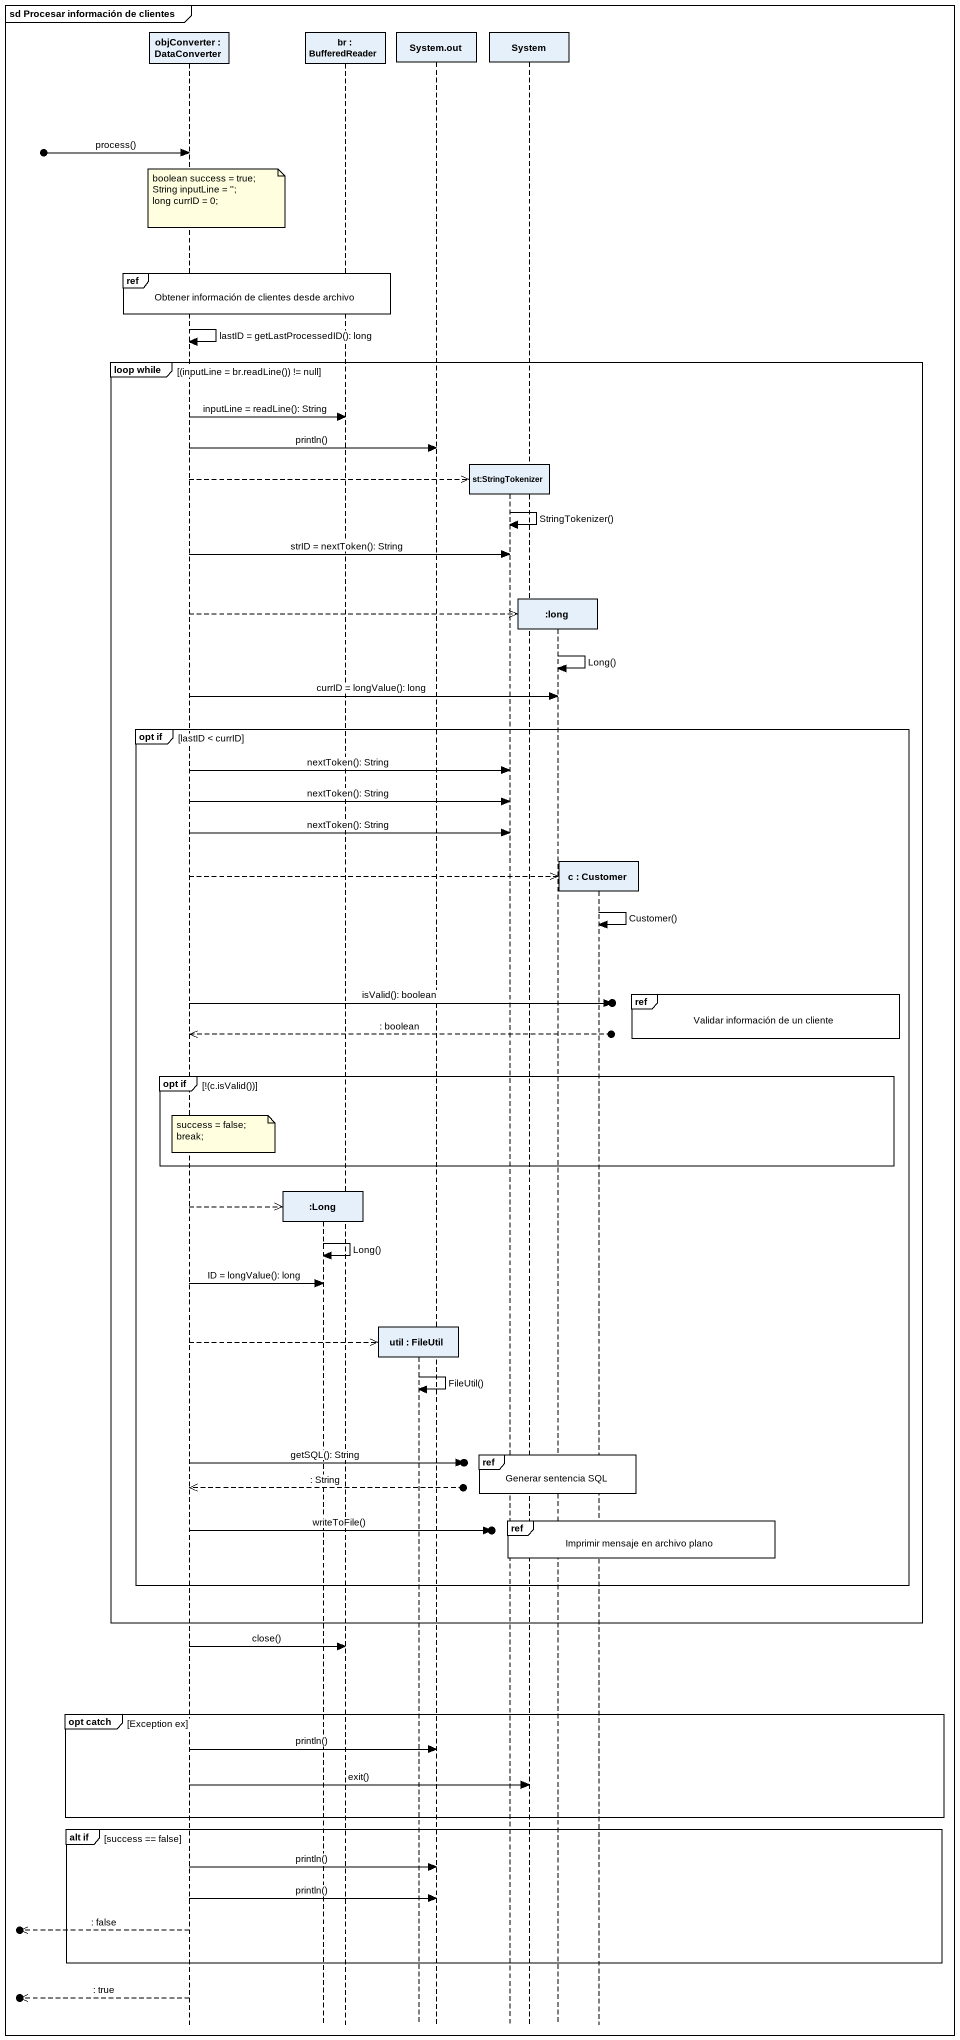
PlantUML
@startuml
mainframe sd Procesar información de clientes
hide footbox
participant "objConverter : DataConverter" as objConverter
participant ":Long" as Long
participant "br : BufferedReader" as br
participant "util : FileUtil" as util
participant "System.out" as System_out
participant "st:StringTokenizer" as st_StringTokenizer
participant System
participant ":long" as long
participant "c : Customer" as c

[o-> objConverter : process()
note over objConverter
  boolean success = true;
  String inputLine = '';
  long currID = 0;
end note
ref over objConverter, Long, br : Obtener información de clientes desde archivo
objConverter -> objConverter : lastID = getLastProcessedID(): long
group loop while [(inputLine = br.readLine()) != null]
  objConverter -> br : inputLine = readLine(): String
  objConverter -> System_out : println()
  objConverter -->> st_StringTokenizer **
  st_StringTokenizer -> st_StringTokenizer : StringTokenizer()
  objConverter -> st_StringTokenizer : strID = nextToken(): String
  objConverter -->> long **
  long -> long : Long()
  objConverter -> long : currID = longValue(): long
  group opt if [lastID < currID]
    objConverter -> st_StringTokenizer : nextToken(): String
    objConverter -> st_StringTokenizer : nextToken(): String
    objConverter -> st_StringTokenizer : nextToken(): String
    objConverter -->> c **
    c -> c : Customer()
    ref over c : Validar información de un cliente
    objConverter ->o] : isValid(): boolean
    objConverter <<--o] : : boolean
    group opt if [!(c.isValid())]
      note over objConverter
        success = false;
        break;
      end note
    end
    objConverter -->> Long **
    Long -> Long : Long()
    objConverter -> Long : ID = longValue(): long
    objConverter -->> util **
    util -> util : FileUtil()
    ref over st_StringTokenizer, System, long, c : Generar sentencia SQL
    objConverter ->o] : getSQL(): String
    objConverter <<--o] : : String
    ref over st_StringTokenizer, System, long, c : Imprimir mensaje en archivo plano
    objConverter ->o] : writeToFile()
  end
end
objConverter -> br : close()
group opt catch [Exception ex]
  objConverter -> System_out : println()
  objConverter -> System : exit()
end
group alt if [success == false]
  objConverter -> System_out : println()
  objConverter -> System_out : println()
  [o<<-- objConverter : : false
end
[o<<-- objConverter : : true
@enduml
